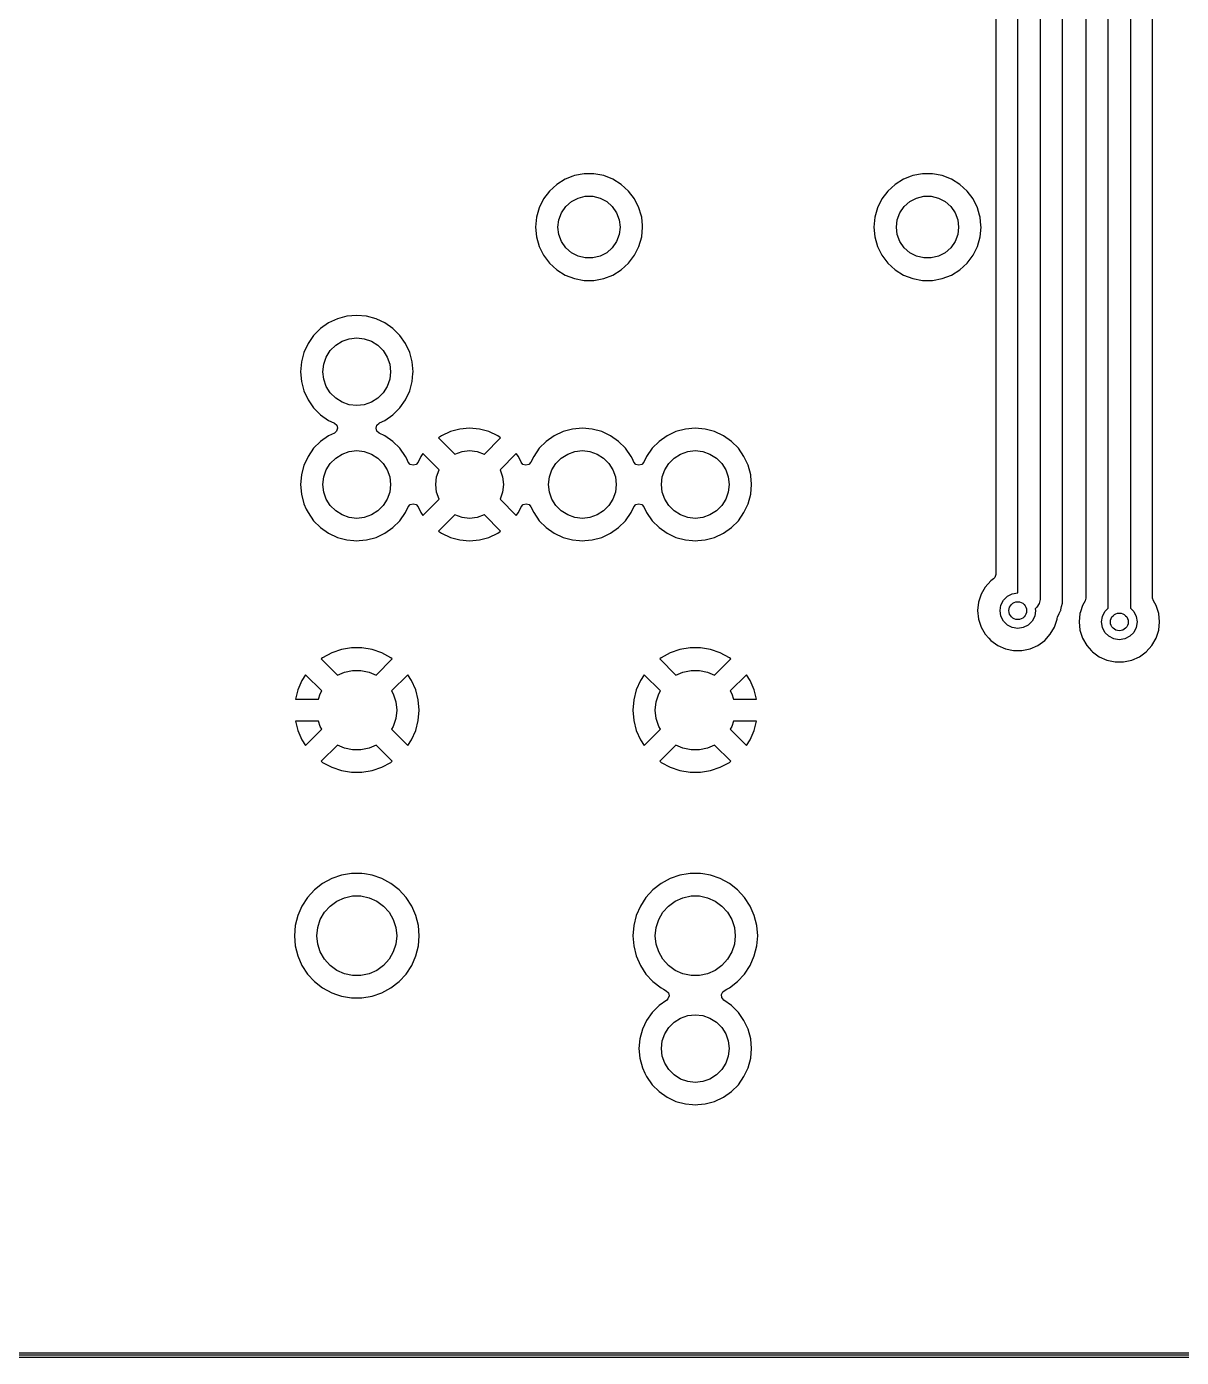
# Model space of a CAD drawing. Extents: x 1.7 to 7.7, y -4.5 to -1.4.
# Drawn here: x 2.722 to 3.745, y -4.502 to -3.322 of the extents above; entities that cross this region are included whole.
import ezdxf

# ---------------------------------------------------------------- set-up
doc = ezdxf.new("R2010")
doc.units = 0
doc.header["$MEASUREMENT"] = 0
doc.layers.add('BLACK', color=7, linetype='CONTINUOUS')

msp = doc.modelspace()

# ---------------------------------------------------------------- linework, layer by layer
at = {"layer": 'BLACK', "linetype": 'CONTINUOUS'}
for p, q in [((3.69984, -2.31), (3.69984, -3.83785)), ((3.68016, -3.83785), (3.68016, -2.31408)), ((3.71955, -3.57), (3.71955, -2.31251)), ((3.66045, -2.32426), (3.66045, -3.82896)), ((3.58045, -2.42426), (3.58045, -3.80789)), ((3.60016, -3.82428), (3.60016, -2.6)), ((3.61984, -2.6), (3.61984, -3.83)), ((3.63955, -3.82957), (3.63955, -2.59828)), ((3.20551, -3.45493), (3.19884, -3.45751)), ((3.20701, -3.45435), (3.20551, -3.45493)), ((3.21562, -3.45274), (3.20701, -3.45435)), ((3.22438, -3.45274), (3.21562, -3.45274)), ((3.23299, -3.45435), (3.22438, -3.45274)), ((3.24116, -3.45751), (3.23299, -3.45435)), ((3.50551, -3.45493), (3.49884, -3.45751)), ((3.50701, -3.45435), (3.50551, -3.45493)), ((3.51562, -3.45274), (3.50701, -3.45435)), ((3.52438, -3.45274), (3.51562, -3.45274)), ((3.53299, -3.45435), (3.52438, -3.45274)), ((3.54116, -3.45751), (3.53299, -3.45435)), ((3.18492, -3.46802), (3.17964, -3.47501)), ((3.1914, -3.46212), (3.18492, -3.46802)), ((3.19884, -3.45751), (3.1914, -3.46212)), ((3.1914, -3.46212), (3.1914, -3.46212)), ((3.19884, -3.45751), (3.19884, -3.45751)), ((3.2486, -3.46212), (3.24116, -3.45751)), ((3.24116, -3.45751), (3.24116, -3.45751)), ((3.25508, -3.46802), (3.2486, -3.46212)), ((3.2486, -3.46212), (3.2486, -3.46212)), ((3.26036, -3.47501), (3.25508, -3.46802)), ((3.48492, -3.46802), (3.47964, -3.47501)), ((3.4914, -3.46212), (3.48492, -3.46802)), ((3.49884, -3.45751), (3.4914, -3.46212)), ((3.4914, -3.46212), (3.4914, -3.46212)), ((3.49884, -3.45751), (3.49884, -3.45751)), ((3.5486, -3.46212), (3.54116, -3.45751)), ((3.54116, -3.45751), (3.54116, -3.45751)), ((3.55508, -3.46802), (3.5486, -3.46212)), ((3.5486, -3.46212), (3.5486, -3.46212)), ((3.56036, -3.47501), (3.55508, -3.46802)), ((3.17964, -3.47501), (3.17574, -3.48285)), ((3.17964, -3.47501), (3.17964, -3.47501)), ((3.19937, -3.48172), (3.20434, -3.47732)), ((3.20434, -3.47732), (3.21023, -3.47423)), ((3.21023, -3.47423), (3.21668, -3.47264)), ((3.21668, -3.47264), (3.22332, -3.47264)), ((3.22332, -3.47264), (3.22977, -3.47423)), ((3.22977, -3.47423), (3.23566, -3.47732)), ((3.23566, -3.47732), (3.24063, -3.48172)), ((3.26426, -3.48285), (3.26036, -3.47501)), ((3.26036, -3.47501), (3.26036, -3.47501)), ((3.47964, -3.47501), (3.47574, -3.48285)), ((3.47964, -3.47501), (3.47964, -3.47501)), ((3.49937, -3.48172), (3.50434, -3.47732)), ((3.50434, -3.47732), (3.51023, -3.47423)), ((3.51023, -3.47423), (3.51668, -3.47264)), ((3.51668, -3.47264), (3.52332, -3.47264)), ((3.52332, -3.47264), (3.52977, -3.47423)), ((3.52977, -3.47423), (3.53566, -3.47732)), ((3.53566, -3.47732), (3.54063, -3.48172)), ((3.56426, -3.48285), (3.56036, -3.47501)), ((3.56036, -3.47501), (3.56036, -3.47501)), ((3.17334, -3.49128), (3.17253, -3.5)), ((3.17574, -3.48285), (3.17334, -3.49128)), ((3.17334, -3.49128), (3.17334, -3.49128)), ((3.17574, -3.48285), (3.17574, -3.48285)), ((3.19324, -3.4934), (3.1956, -3.48719)), ((3.1956, -3.48719), (3.19937, -3.48172)), ((3.24063, -3.48172), (3.2444, -3.48719)), ((3.2444, -3.48719), (3.24676, -3.4934)), ((3.26612, -3.48937), (3.26426, -3.48285)), ((3.26426, -3.48285), (3.26426, -3.48285)), ((3.26666, -3.49128), (3.26612, -3.48937)), ((3.26734, -3.4986), (3.26666, -3.49128)), ((3.26666, -3.49128), (3.26666, -3.49128)), ((3.47334, -3.49128), (3.47253, -3.5)), ((3.47574, -3.48285), (3.47334, -3.49128)), ((3.47334, -3.49128), (3.47334, -3.49128)), ((3.47574, -3.48285), (3.47574, -3.48285)), ((3.49324, -3.4934), (3.4956, -3.48719)), ((3.4956, -3.48719), (3.49937, -3.48172)), ((3.54063, -3.48172), (3.5444, -3.48719)), ((3.5444, -3.48719), (3.54676, -3.4934)), ((3.56612, -3.48937), (3.56426, -3.48285)), ((3.56426, -3.48285), (3.56426, -3.48285)), ((3.56666, -3.49128), (3.56612, -3.48937)), ((3.56734, -3.4986), (3.56666, -3.49128)), ((3.56666, -3.49128), (3.56666, -3.49128)), ((3.17253, -3.5), (3.17253, -3.5)), ((3.17253, -3.5), (3.17334, -3.50872)), ((3.19244, -3.5), (3.19324, -3.4934)), ((3.19324, -3.5066), (3.19244, -3.5)), ((3.24676, -3.4934), (3.24756, -3.5)), ((3.24756, -3.5), (3.24676, -3.5066)), ((3.26666, -3.50872), (3.26747, -3.5)), ((3.26747, -3.5), (3.26734, -3.4986)), ((3.47253, -3.5), (3.47253, -3.5)), ((3.47253, -3.5), (3.47334, -3.50872)), ((3.49244, -3.5), (3.49324, -3.4934)), ((3.49324, -3.5066), (3.49244, -3.5)), ((3.54676, -3.4934), (3.54756, -3.5)), ((3.54756, -3.5), (3.54676, -3.5066)), ((3.56666, -3.50872), (3.56747, -3.5)), ((3.56747, -3.5), (3.56734, -3.4986)), ((3.17334, -3.50872), (3.17334, -3.50872)), ((3.17334, -3.50872), (3.17574, -3.51715)), ((3.1956, -3.51281), (3.19324, -3.5066)), ((3.19937, -3.51828), (3.1956, -3.51281)), ((3.2444, -3.51281), (3.24063, -3.51828)), ((3.24676, -3.5066), (3.2444, -3.51281)), ((3.26426, -3.51715), (3.26666, -3.50872)), ((3.47334, -3.50872), (3.47334, -3.50872)), ((3.47334, -3.50872), (3.47574, -3.51715)), ((3.4956, -3.51281), (3.49324, -3.5066)), ((3.49937, -3.51828), (3.4956, -3.51281)), ((3.5444, -3.51281), (3.54063, -3.51828)), ((3.54676, -3.5066), (3.5444, -3.51281)), ((3.56426, -3.51715), (3.56666, -3.50872)), ((3.17574, -3.51715), (3.17574, -3.51715)), ((3.17574, -3.51715), (3.17964, -3.52499)), ((3.17964, -3.52499), (3.17964, -3.52499)), ((3.17964, -3.52499), (3.18492, -3.53198)), ((3.20434, -3.52268), (3.19937, -3.51828)), ((3.21023, -3.52577), (3.20434, -3.52268)), ((3.21668, -3.52736), (3.21023, -3.52577)), ((3.22332, -3.52736), (3.21668, -3.52736)), ((3.22977, -3.52577), (3.22332, -3.52736)), ((3.23566, -3.52268), (3.22977, -3.52577)), ((3.24063, -3.51828), (3.23566, -3.52268)), ((3.25508, -3.53198), (3.26036, -3.52499)), ((3.26036, -3.52499), (3.26426, -3.51715)), ((3.47574, -3.51715), (3.47574, -3.51715)), ((3.47574, -3.51715), (3.47964, -3.52499)), ((3.47964, -3.52499), (3.47964, -3.52499)), ((3.47964, -3.52499), (3.48492, -3.53198)), ((3.50434, -3.52268), (3.49937, -3.51828)), ((3.51023, -3.52577), (3.50434, -3.52268)), ((3.51668, -3.52736), (3.51023, -3.52577)), ((3.52332, -3.52736), (3.51668, -3.52736)), ((3.52977, -3.52577), (3.52332, -3.52736)), ((3.53566, -3.52268), (3.52977, -3.52577)), ((3.54063, -3.51828), (3.53566, -3.52268)), ((3.55508, -3.53198), (3.56036, -3.52499)), ((3.56036, -3.52499), (3.56426, -3.51715)), ((3.18492, -3.53198), (3.1914, -3.53788)), ((3.1914, -3.53788), (3.1914, -3.53788)), ((3.1914, -3.53788), (3.19884, -3.54249)), ((3.24116, -3.54249), (3.2486, -3.53788)), ((3.2486, -3.53788), (3.25508, -3.53198)), ((3.48492, -3.53198), (3.4914, -3.53788)), ((3.4914, -3.53788), (3.4914, -3.53788)), ((3.4914, -3.53788), (3.49884, -3.54249)), ((3.54116, -3.54249), (3.5486, -3.53788)), ((3.5486, -3.53788), (3.55508, -3.53198)), ((3.19884, -3.54249), (3.19884, -3.54249)), ((3.19884, -3.54249), (3.19884, -3.54249)), ((3.19884, -3.54249), (3.20701, -3.54565)), ((3.20701, -3.54565), (3.21562, -3.54726)), ((3.21562, -3.54726), (3.21562, -3.54726)), ((3.21562, -3.54726), (3.22438, -3.54726)), ((3.22438, -3.54726), (3.23299, -3.54565)), ((3.22438, -3.54726), (3.22438, -3.54726)), ((3.23299, -3.54565), (3.24116, -3.54249)), ((3.49884, -3.54249), (3.49884, -3.54249)), ((3.49884, -3.54249), (3.49884, -3.54249)), ((3.49884, -3.54249), (3.50701, -3.54565)), ((3.50701, -3.54565), (3.51562, -3.54726)), ((3.51562, -3.54726), (3.51562, -3.54726)), ((3.51562, -3.54726), (3.52438, -3.54726)), ((3.52438, -3.54726), (3.53299, -3.54565)), ((3.52438, -3.54726), (3.52438, -3.54726)), ((3.53299, -3.54565), (3.54116, -3.54249)), ((3.71955, -3.72816), (3.71955, -3.57)), ((2.98919, -3.58495), (2.98206, -3.58994)), ((2.99707, -3.58128), (2.98919, -3.58495)), ((2.98919, -3.58495), (2.98919, -3.58495)), ((3.00547, -3.57902), (2.99707, -3.58128)), ((2.99707, -3.58128), (2.99707, -3.58128)), ((3.01413, -3.57827), (3.00547, -3.57902)), ((3.00547, -3.57902), (3.00547, -3.57902)), ((3.0228, -3.57902), (3.01413, -3.57827)), ((3.01413, -3.57827), (3.01413, -3.57827)), ((3.0312, -3.58128), (3.0228, -3.57902)), ((3.0228, -3.57902), (3.0228, -3.57902)), ((3.03571, -3.58338), (3.0312, -3.58128)), ((3.0312, -3.58128), (3.0312, -3.58128)), ((3.0312, -3.58128), (3.0312, -3.58128)), ((3.03908, -3.58495), (3.03571, -3.58338)), ((3.04621, -3.58994), (3.03908, -3.58495)), ((3.03908, -3.58495), (3.03908, -3.58495)), ((2.97591, -3.59609), (2.97092, -3.60321)), ((2.98206, -3.58994), (2.97591, -3.59609)), ((3.00746, -3.59891), (3.01413, -3.59816)), ((3.01413, -3.59816), (3.02081, -3.59891)), ((3.05236, -3.59609), (3.04621, -3.58994)), ((3.04621, -3.58994), (3.04621, -3.58994)), ((3.04621, -3.58994), (3.04621, -3.58994)), ((3.05734, -3.60321), (3.05236, -3.59609)), ((2.97092, -3.60321), (2.96725, -3.6111)), ((2.97092, -3.60321), (2.97092, -3.60321)), ((2.9871, -3.61514), (2.99068, -3.60946)), ((2.99068, -3.60946), (2.99543, -3.60471)), ((2.99543, -3.60471), (3.00112, -3.60113)), ((3.00112, -3.60113), (3.00746, -3.59891)), ((3.02081, -3.59891), (3.02715, -3.60113)), ((3.02715, -3.60113), (3.03284, -3.60471)), ((3.03284, -3.60471), (3.03759, -3.60946)), ((3.03759, -3.60946), (3.04116, -3.61514)), ((3.06102, -3.6111), (3.05734, -3.60321)), ((2.965, -3.6195), (2.96424, -3.62816)), ((2.96725, -3.6111), (2.965, -3.6195)), ((2.965, -3.6195), (2.965, -3.6195)), ((2.96725, -3.6111), (2.96725, -3.6111)), ((2.98413, -3.62816), (2.98489, -3.62149)), ((2.98489, -3.62149), (2.9871, -3.61514)), ((3.04116, -3.61514), (3.04338, -3.62149)), ((3.04338, -3.62149), (3.04413, -3.62816)), ((3.06327, -3.6195), (3.06102, -3.6111)), ((3.06403, -3.62816), (3.06327, -3.6195)), ((3.06327, -3.6195), (3.06327, -3.6195)), ((2.96424, -3.62816), (2.96424, -3.62816)), ((2.96424, -3.62816), (2.965, -3.63683)), ((2.98489, -3.63484), (2.98413, -3.62816)), ((3.04413, -3.62816), (3.04338, -3.63484)), ((3.06327, -3.63683), (3.0639, -3.62966)), ((3.0639, -3.62966), (3.06403, -3.62816)), ((3.06403, -3.62816), (3.06403, -3.62816)), ((2.965, -3.63683), (2.965, -3.63683)), ((2.965, -3.63683), (2.96725, -3.64523)), ((2.96725, -3.64523), (2.96725, -3.64523)), ((2.96725, -3.64523), (2.96725, -3.64523)), ((2.96725, -3.64523), (2.97092, -3.65311)), ((2.9871, -3.64118), (2.98489, -3.63484)), ((2.99068, -3.64687), (2.9871, -3.64118)), ((3.04116, -3.64118), (3.03759, -3.64687)), ((3.04338, -3.63484), (3.04116, -3.64118)), ((3.05734, -3.65311), (3.06102, -3.64523)), ((3.06102, -3.64523), (3.06327, -3.63683)), ((2.97092, -3.65311), (2.97092, -3.65311)), ((2.97092, -3.65311), (2.97591, -3.66023)), ((2.99543, -3.65162), (2.99068, -3.64687)), ((3.00112, -3.65519), (2.99543, -3.65162)), ((3.00746, -3.65741), (3.00112, -3.65519)), ((3.02715, -3.65519), (3.02081, -3.65741)), ((3.03284, -3.65162), (3.02715, -3.65519)), ((3.03759, -3.64687), (3.03284, -3.65162)), ((3.05236, -3.66023), (3.05734, -3.65311)), ((2.97591, -3.66023), (2.97591, -3.66023)), ((2.97591, -3.66023), (2.98206, -3.66638)), ((2.98206, -3.66638), (2.98206, -3.66638)), ((2.98206, -3.66638), (2.98919, -3.67137)), ((3.01413, -3.65816), (3.00746, -3.65741)), ((3.02081, -3.65741), (3.01413, -3.65816)), ((3.03908, -3.67137), (3.04621, -3.66638)), ((3.04621, -3.66638), (3.05236, -3.66023)), ((2.98919, -3.67137), (2.98919, -3.67137)), ((2.98919, -3.67137), (2.98919, -3.67137)), ((2.98919, -3.67137), (2.99389, -3.67356)), ((2.99389, -3.67356), (2.99426, -3.67374)), ((2.99426, -3.67374), (2.99632, -3.67555)), ((2.99708, -3.6782), (2.99628, -3.68083)), ((2.99632, -3.67555), (2.99708, -3.6782)), ((3.03119, -3.67812), (3.03199, -3.67549)), ((3.03194, -3.68077), (3.03119, -3.67812)), ((3.03199, -3.67549), (3.03401, -3.67374)), ((3.03401, -3.67374), (3.03424, -3.67363)), ((3.03424, -3.67363), (3.03908, -3.67137)), ((3.10547, -3.67904), (3.09708, -3.68129)), ((3.11413, -3.67829), (3.10547, -3.67904)), ((3.10547, -3.67904), (3.10547, -3.67904)), ((3.12279, -3.67904), (3.11413, -3.67829)), ((3.11413, -3.67829), (3.11413, -3.67829)), ((3.13119, -3.68129), (3.12279, -3.67904)), ((3.12279, -3.67904), (3.12279, -3.67904)), ((3.20547, -3.67902), (3.19707, -3.68128)), ((3.21413, -3.67827), (3.20547, -3.67902)), ((3.20547, -3.67902), (3.20547, -3.67902)), ((3.2228, -3.67902), (3.21413, -3.67827)), ((3.21413, -3.67827), (3.21413, -3.67827)), ((3.2312, -3.68128), (3.2228, -3.67902)), ((3.2228, -3.67902), (3.2228, -3.67902)), ((3.30547, -3.67902), (3.29707, -3.68128)), ((3.31413, -3.67827), (3.30547, -3.67902)), ((3.30547, -3.67902), (3.30547, -3.67902)), ((3.3228, -3.67902), (3.31413, -3.67827)), ((3.31413, -3.67827), (3.31413, -3.67827)), ((3.3312, -3.68128), (3.3228, -3.67902)), ((3.3228, -3.67902), (3.3228, -3.67902)), ((2.98206, -3.68994), (2.97591, -3.69609)), ((2.98919, -3.68495), (2.98206, -3.68994)), ((2.99426, -3.68259), (2.98919, -3.68495)), ((2.98919, -3.68495), (2.98919, -3.68495)), ((2.99628, -3.68083), (2.99426, -3.68259)), ((3.03401, -3.68259), (3.03194, -3.68077)), ((3.03908, -3.68495), (3.03401, -3.68259)), ((3.04621, -3.68994), (3.03908, -3.68495)), ((3.03908, -3.68495), (3.03908, -3.68495)), ((3.05236, -3.69609), (3.04621, -3.68994)), ((3.04621, -3.68994), (3.04621, -3.68994)), ((3.04621, -3.68994), (3.04621, -3.68994)), ((3.0892, -3.68497), (3.08665, -3.68675)), ((3.08665, -3.68675), (3.08665, -3.68675)), ((3.08665, -3.68675), (3.10106, -3.70117)), ((3.09708, -3.68129), (3.0892, -3.68497)), ((3.09708, -3.68129), (3.09708, -3.68129)), ((3.12721, -3.70117), (3.14162, -3.68675)), ((3.13907, -3.68497), (3.13119, -3.68129)), ((3.13119, -3.68129), (3.13119, -3.68129)), ((3.14162, -3.68675), (3.13907, -3.68497)), ((3.13907, -3.68497), (3.13907, -3.68497)), ((3.18206, -3.68994), (3.17591, -3.69609)), ((3.18919, -3.68495), (3.18206, -3.68994)), ((3.19707, -3.68128), (3.18919, -3.68495)), ((3.18919, -3.68495), (3.18919, -3.68495)), ((3.19707, -3.68128), (3.19707, -3.68128)), ((3.23908, -3.68495), (3.2312, -3.68128)), ((3.2312, -3.68128), (3.2312, -3.68128)), ((3.2312, -3.68128), (3.2312, -3.68128)), ((3.24621, -3.68994), (3.23908, -3.68495)), ((3.23908, -3.68495), (3.23908, -3.68495)), ((3.23908, -3.68495), (3.23908, -3.68495)), ((3.25236, -3.69609), (3.24621, -3.68994)), ((3.24621, -3.68994), (3.24621, -3.68994)), ((3.24621, -3.68994), (3.24621, -3.68994)), ((3.28206, -3.68994), (3.27591, -3.69609)), ((3.28919, -3.68495), (3.28206, -3.68994)), ((3.29707, -3.68128), (3.28919, -3.68495)), ((3.28919, -3.68495), (3.28919, -3.68495)), ((3.29707, -3.68128), (3.29707, -3.68128)), ((3.33908, -3.68495), (3.3312, -3.68128)), ((3.3312, -3.68128), (3.3312, -3.68128)), ((3.3312, -3.68128), (3.3312, -3.68128)), ((3.34621, -3.68994), (3.33908, -3.68495)), ((3.33908, -3.68495), (3.33908, -3.68495)), ((3.33908, -3.68495), (3.33908, -3.68495)), ((3.35236, -3.69609), (3.34621, -3.68994)), ((3.34621, -3.68994), (3.34621, -3.68994)), ((3.34621, -3.68994), (3.34621, -3.68994)), ((2.97092, -3.70321), (2.96855, -3.70831)), ((2.97591, -3.69609), (2.97092, -3.70321)), ((2.97092, -3.70321), (2.97092, -3.70321)), ((2.99543, -3.70471), (3.00112, -3.70113)), ((3.00112, -3.70113), (3.00746, -3.69891)), ((3.00746, -3.69891), (3.01413, -3.69816)), ((3.01413, -3.69816), (3.02081, -3.69891)), ((3.02081, -3.69891), (3.02715, -3.70113)), ((3.02715, -3.70113), (3.03284, -3.70471)), ((3.05734, -3.70321), (3.05236, -3.69609)), ((3.0584, -3.70549), (3.05734, -3.70321)), ((3.07094, -3.70322), (3.06857, -3.70831)), ((3.07273, -3.70067), (3.07094, -3.70322)), ((3.08714, -3.71509), (3.07273, -3.70067)), ((3.07273, -3.70067), (3.07273, -3.70067)), ((3.10106, -3.70117), (3.10112, -3.70113)), ((3.10112, -3.70113), (3.10746, -3.69891)), ((3.10746, -3.69891), (3.11413, -3.69816)), ((3.11413, -3.69816), (3.12081, -3.69891)), ((3.12081, -3.69891), (3.12715, -3.70113)), ((3.12715, -3.70113), (3.12721, -3.70117)), ((3.15554, -3.70067), (3.14113, -3.71509)), ((3.15733, -3.70322), (3.15554, -3.70067)), ((3.1597, -3.70831), (3.15733, -3.70322)), ((3.15733, -3.70322), (3.15733, -3.70322)), ((3.17092, -3.70322), (3.16855, -3.70831)), ((3.17591, -3.69609), (3.17092, -3.70321)), ((3.17092, -3.70321), (3.17092, -3.70321)), ((3.17092, -3.70321), (3.17092, -3.70322)), ((3.19543, -3.70471), (3.20112, -3.70113)), ((3.20112, -3.70113), (3.20746, -3.69891)), ((3.20746, -3.69891), (3.21413, -3.69816)), ((3.21413, -3.69816), (3.22081, -3.69891)), ((3.22081, -3.69891), (3.22715, -3.70113)), ((3.22715, -3.70113), (3.23284, -3.70471)), ((3.25734, -3.70321), (3.25236, -3.69609)), ((3.2584, -3.70549), (3.25734, -3.70321)), ((3.27092, -3.70321), (3.26856, -3.70829)), ((3.27591, -3.69609), (3.27092, -3.70321)), ((3.27092, -3.70321), (3.27092, -3.70321)), ((3.29543, -3.70471), (3.30112, -3.70113)), ((3.30112, -3.70113), (3.30746, -3.69891)), ((3.30746, -3.69891), (3.31413, -3.69816)), ((3.31413, -3.69816), (3.32081, -3.69891)), ((3.32081, -3.69891), (3.32715, -3.70113)), ((3.32715, -3.70113), (3.33284, -3.70471)), ((3.35734, -3.70321), (3.35236, -3.69609)), ((3.36102, -3.7111), (3.35734, -3.70321)), ((2.96725, -3.7111), (2.965, -3.7195)), ((2.96732, -3.71095), (2.96725, -3.7111)), ((2.96725, -3.7111), (2.96725, -3.7111)), ((2.96855, -3.70831), (2.96732, -3.71095)), ((2.98489, -3.72149), (2.9871, -3.71514)), ((2.9871, -3.71514), (2.99068, -3.70946)), ((2.99068, -3.70946), (2.99543, -3.70471)), ((3.03284, -3.70471), (3.03759, -3.70946)), ((3.03759, -3.70946), (3.04116, -3.71514)), ((3.04116, -3.71514), (3.04338, -3.72149)), ((3.05972, -3.70831), (3.0584, -3.70549)), ((3.06147, -3.71033), (3.05972, -3.70831)), ((3.06411, -3.71113), (3.06147, -3.71033)), ((3.06675, -3.71037), (3.06411, -3.71113)), ((3.06857, -3.70831), (3.06675, -3.71037)), ((3.08489, -3.72149), (3.0871, -3.71514)), ((3.0871, -3.71514), (3.08714, -3.71509)), ((3.14113, -3.71509), (3.14116, -3.71514)), ((3.14116, -3.71514), (3.14338, -3.72149)), ((3.16145, -3.71033), (3.1597, -3.70831)), ((3.16408, -3.71113), (3.16145, -3.71033)), ((3.16673, -3.71037), (3.16408, -3.71113)), ((3.16855, -3.70831), (3.16673, -3.71037)), ((3.18489, -3.72149), (3.1871, -3.71514)), ((3.1871, -3.71514), (3.19068, -3.70946)), ((3.19068, -3.70946), (3.19543, -3.70471)), ((3.23284, -3.70471), (3.23759, -3.70946)), ((3.23759, -3.70946), (3.24116, -3.71514)), ((3.24116, -3.71514), (3.24338, -3.72149)), ((3.25971, -3.70829), (3.2584, -3.70549)), ((3.26146, -3.71031), (3.25971, -3.70829)), ((3.2641, -3.71111), (3.26146, -3.71031)), ((3.26674, -3.71035), (3.2641, -3.71111)), ((3.26856, -3.70829), (3.26674, -3.71035)), ((3.28489, -3.72149), (3.2871, -3.71514)), ((3.2871, -3.71514), (3.29068, -3.70946)), ((3.29068, -3.70946), (3.29543, -3.70471)), ((3.33284, -3.70471), (3.33759, -3.70946)), ((3.33759, -3.70946), (3.34116, -3.71514)), ((3.34116, -3.71514), (3.34338, -3.72149)), ((3.36327, -3.7195), (3.36102, -3.7111)), ((2.965, -3.7195), (2.96424, -3.72816)), ((2.965, -3.7195), (2.965, -3.7195)), ((2.98413, -3.72816), (2.98489, -3.72149)), ((3.04338, -3.72149), (3.04413, -3.72816)), ((3.08413, -3.72816), (3.08489, -3.72149)), ((3.14338, -3.72149), (3.14413, -3.72816)), ((3.18413, -3.72816), (3.18489, -3.72149)), ((3.24338, -3.72149), (3.24413, -3.72816)), ((3.28413, -3.72816), (3.28489, -3.72149)), ((3.34338, -3.72149), (3.34413, -3.72816)), ((3.36339, -3.72087), (3.36327, -3.7195)), ((3.36397, -3.72745), (3.36339, -3.72087)), ((3.36403, -3.72816), (3.36397, -3.72745)), ((2.96424, -3.72816), (2.96424, -3.72816)), ((2.96424, -3.72816), (2.965, -3.73683)), ((2.965, -3.73683), (2.965, -3.73683)), ((2.965, -3.73683), (2.96725, -3.74523)), ((2.98489, -3.73484), (2.98413, -3.72816)), ((2.9871, -3.74118), (2.98489, -3.73484)), ((3.04338, -3.73484), (3.04116, -3.74118)), ((3.04413, -3.72816), (3.04338, -3.73484)), ((3.08489, -3.73484), (3.08413, -3.72816)), ((3.0871, -3.74118), (3.08489, -3.73484)), ((3.14338, -3.73484), (3.14116, -3.74118)), ((3.14413, -3.72816), (3.14338, -3.73484)), ((3.18489, -3.73484), (3.18413, -3.72816)), ((3.1871, -3.74118), (3.18489, -3.73484)), ((3.24338, -3.73484), (3.24116, -3.74118)), ((3.24413, -3.72816), (3.24338, -3.73484)), ((3.28489, -3.73484), (3.28413, -3.72816)), ((3.2871, -3.74118), (3.28489, -3.73484)), ((3.34338, -3.73484), (3.34116, -3.74118)), ((3.34413, -3.72816), (3.34338, -3.73484)), ((3.36102, -3.74523), (3.36327, -3.73683)), ((3.36327, -3.73683), (3.36403, -3.72816)), ((3.71955, -3.82896), (3.71955, -3.72816)), ((2.96725, -3.74523), (2.96725, -3.74523)), ((2.96725, -3.74523), (2.96725, -3.74523)), ((2.96725, -3.74523), (2.96942, -3.74989)), ((2.96942, -3.74989), (2.97092, -3.75311)), ((2.99068, -3.74687), (2.9871, -3.74118)), ((2.99543, -3.75162), (2.99068, -3.74687)), ((3.03759, -3.74687), (3.03284, -3.75162)), ((3.04116, -3.74118), (3.03759, -3.74687)), ((3.05734, -3.75311), (3.05972, -3.74801)), ((3.05972, -3.74801), (3.06154, -3.74595)), ((3.06154, -3.74595), (3.06418, -3.74519)), ((3.06418, -3.74519), (3.06682, -3.74599)), ((3.06682, -3.74599), (3.06857, -3.74801)), ((3.06857, -3.74801), (3.07094, -3.7531)), ((3.07273, -3.75565), (3.08714, -3.74124)), ((3.08714, -3.74124), (3.0871, -3.74118)), ((3.14116, -3.74118), (3.14113, -3.74124)), ((3.14113, -3.74124), (3.15554, -3.75565)), ((3.15733, -3.7531), (3.1597, -3.74801)), ((3.1597, -3.74801), (3.16152, -3.74595)), ((3.16152, -3.74595), (3.16416, -3.74519)), ((3.16416, -3.74519), (3.16679, -3.74599)), ((3.16679, -3.74599), (3.16855, -3.74801)), ((3.16855, -3.74801), (3.17092, -3.75311)), ((3.19068, -3.74687), (3.1871, -3.74118)), ((3.19543, -3.75162), (3.19068, -3.74687)), ((3.23759, -3.74687), (3.23284, -3.75162)), ((3.24116, -3.74118), (3.23759, -3.74687)), ((3.25734, -3.75311), (3.25971, -3.74804)), ((3.25971, -3.74804), (3.26153, -3.74597)), ((3.26153, -3.74597), (3.26417, -3.74522)), ((3.26417, -3.74522), (3.26681, -3.74601)), ((3.26681, -3.74601), (3.26856, -3.74804)), ((3.26856, -3.74804), (3.27092, -3.75311)), ((3.29068, -3.74687), (3.2871, -3.74118)), ((3.29543, -3.75162), (3.29068, -3.74687)), ((3.33759, -3.74687), (3.33284, -3.75162)), ((3.34116, -3.74118), (3.33759, -3.74687)), ((3.35734, -3.75311), (3.36102, -3.74523)), ((2.97092, -3.75311), (2.97092, -3.75311)), ((2.97092, -3.75311), (2.97591, -3.76023)), ((2.97591, -3.76023), (2.97591, -3.76023)), ((2.97591, -3.76023), (2.98206, -3.76638)), ((3.00112, -3.75519), (2.99543, -3.75162)), ((3.00746, -3.75741), (3.00112, -3.75519)), ((3.01413, -3.75816), (3.00746, -3.75741)), ((3.02081, -3.75741), (3.01413, -3.75816)), ((3.02715, -3.75519), (3.02081, -3.75741)), ((3.03284, -3.75162), (3.02715, -3.75519)), ((3.04621, -3.76638), (3.05236, -3.76023)), ((3.05236, -3.76023), (3.05734, -3.75311)), ((3.07094, -3.7531), (3.07094, -3.7531)), ((3.07094, -3.7531), (3.07273, -3.75565)), ((3.10106, -3.75515), (3.08665, -3.76957)), ((3.10112, -3.75519), (3.10106, -3.75515)), ((3.10746, -3.75741), (3.10112, -3.75519)), ((3.11413, -3.75816), (3.10746, -3.75741)), ((3.12081, -3.75741), (3.11413, -3.75816)), ((3.12715, -3.75519), (3.12081, -3.75741)), ((3.12721, -3.75515), (3.12715, -3.75519)), ((3.14162, -3.76957), (3.12721, -3.75515)), ((3.15554, -3.75565), (3.15733, -3.7531)), ((3.15554, -3.75565), (3.15554, -3.75565)), ((3.15733, -3.7531), (3.15733, -3.7531)), ((3.17092, -3.75311), (3.17092, -3.75311)), ((3.17092, -3.75311), (3.17591, -3.76023)), ((3.17591, -3.76023), (3.17591, -3.76023)), ((3.17591, -3.76023), (3.18206, -3.76638)), ((3.20112, -3.75519), (3.19543, -3.75162)), ((3.20746, -3.75741), (3.20112, -3.75519)), ((3.21413, -3.75816), (3.20746, -3.75741)), ((3.22081, -3.75741), (3.21413, -3.75816)), ((3.22715, -3.75519), (3.22081, -3.75741)), ((3.23284, -3.75162), (3.22715, -3.75519)), ((3.24621, -3.76638), (3.25236, -3.76023)), ((3.25236, -3.76023), (3.25734, -3.75311)), ((3.27092, -3.75311), (3.27092, -3.75311)), ((3.27092, -3.75311), (3.27591, -3.76023)), ((3.27591, -3.76023), (3.27591, -3.76023)), ((3.27591, -3.76023), (3.28206, -3.76638)), ((3.30112, -3.75519), (3.29543, -3.75162)), ((3.30746, -3.75741), (3.30112, -3.75519)), ((3.31413, -3.75816), (3.30746, -3.75741)), ((3.32081, -3.75741), (3.31413, -3.75816)), ((3.32715, -3.75519), (3.32081, -3.75741)), ((3.33284, -3.75162), (3.32715, -3.75519)), ((3.34621, -3.76638), (3.35236, -3.76023)), ((3.35236, -3.76023), (3.35734, -3.75311)), ((2.98206, -3.76638), (2.98206, -3.76638)), ((2.98206, -3.76638), (2.98919, -3.77137)), ((2.98919, -3.77137), (2.98919, -3.77137)), ((2.98919, -3.77137), (2.98919, -3.77137)), ((2.98919, -3.77137), (2.99707, -3.77505)), ((2.99707, -3.77505), (3.00547, -3.7773)), ((3.0228, -3.7773), (3.0312, -3.77505)), ((3.0312, -3.77505), (3.03908, -3.77137)), ((3.03908, -3.77137), (3.04621, -3.76638)), ((3.08665, -3.76957), (3.0892, -3.77135)), ((3.0892, -3.77135), (3.0892, -3.77135)), ((3.0892, -3.77135), (3.09708, -3.77503)), ((3.09708, -3.77503), (3.09708, -3.77503)), ((3.09708, -3.77503), (3.10547, -3.77728)), ((3.12279, -3.77728), (3.13119, -3.77503)), ((3.13119, -3.77503), (3.13907, -3.77135)), ((3.13119, -3.77503), (3.13119, -3.77503)), ((3.13907, -3.77135), (3.14162, -3.76957)), ((3.13907, -3.77135), (3.13907, -3.77135)), ((3.14162, -3.76957), (3.14162, -3.76957)), ((3.18206, -3.76638), (3.18206, -3.76638)), ((3.18206, -3.76638), (3.18919, -3.77137)), ((3.18919, -3.77137), (3.18919, -3.77137)), ((3.18919, -3.77137), (3.18919, -3.77137)), ((3.18919, -3.77137), (3.19707, -3.77505)), ((3.19707, -3.77505), (3.20547, -3.7773)), ((3.2228, -3.7773), (3.2312, -3.77505)), ((3.2312, -3.77505), (3.23908, -3.77137)), ((3.23908, -3.77137), (3.24621, -3.76638)), ((3.28206, -3.76638), (3.28206, -3.76638)), ((3.28206, -3.76638), (3.28919, -3.77137)), ((3.28919, -3.77137), (3.28919, -3.77137)), ((3.28919, -3.77137), (3.28919, -3.77137)), ((3.28919, -3.77137), (3.29707, -3.77505)), ((3.29707, -3.77505), (3.30547, -3.7773)), ((3.3228, -3.7773), (3.3312, -3.77505)), ((3.3312, -3.77505), (3.33908, -3.77137)), ((3.33908, -3.77137), (3.34621, -3.76638)), ((3.00547, -3.7773), (3.01166, -3.77784)), ((3.01166, -3.77784), (3.01413, -3.77806)), ((3.01413, -3.77806), (3.0163, -3.77787)), ((3.01413, -3.77806), (3.01413, -3.77806)), ((3.01413, -3.77806), (3.01413, -3.77806)), ((3.0163, -3.77787), (3.0228, -3.7773)), ((3.10547, -3.77728), (3.10547, -3.77728)), ((3.10547, -3.77728), (3.11413, -3.77804)), ((3.11413, -3.77804), (3.12279, -3.77728)), ((3.11413, -3.77804), (3.11413, -3.77804)), ((3.12279, -3.77728), (3.12279, -3.77728)), ((3.20547, -3.7773), (3.21166, -3.77784)), ((3.21166, -3.77784), (3.21413, -3.77806)), ((3.21413, -3.77806), (3.2163, -3.77787)), ((3.21413, -3.77806), (3.21413, -3.77806)), ((3.21413, -3.77806), (3.21413, -3.77806)), ((3.2163, -3.77787), (3.2228, -3.7773)), ((3.30547, -3.7773), (3.31166, -3.77784)), ((3.31166, -3.77784), (3.31413, -3.77806)), ((3.31413, -3.77806), (3.3163, -3.77787)), ((3.31413, -3.77806), (3.31413, -3.77806)), ((3.31413, -3.77806), (3.31413, -3.77806)), ((3.3163, -3.77787), (3.3228, -3.7773)), ((3.58045, -3.80789), (3.57968, -3.81053)), ((3.57116, -3.81905), (3.56743, -3.8255)), ((3.57615, -3.81351), (3.57116, -3.81905)), ((3.57844, -3.81184), (3.57615, -3.81351)), ((3.57615, -3.81351), (3.57615, -3.81351)), ((3.57968, -3.81053), (3.57844, -3.81184)), ((3.56513, -3.83259), (3.56435, -3.84)), ((3.56519, -3.83242), (3.56513, -3.83259)), ((3.56743, -3.8255), (3.56519, -3.83242)), ((3.56743, -3.8255), (3.56743, -3.8255)), ((3.58502, -3.83513), (3.58726, -3.83074)), ((3.58726, -3.83074), (3.59074, -3.82726)), ((3.59074, -3.82726), (3.59513, -3.82502)), ((3.59513, -3.82502), (3.6, -3.82425)), ((3.6, -3.82425), (3.60016, -3.82428)), ((3.61909, -3.83377), (3.61696, -3.83696)), ((3.61984, -3.83), (3.61909, -3.83377)), ((3.63885, -3.8364), (3.63955, -3.83345)), ((3.63963, -3.83242), (3.63955, -3.82957)), ((3.63955, -3.83345), (3.63958, -3.83317)), ((3.63958, -3.83317), (3.63961, -3.83288)), ((3.63958, -3.83317), (3.63958, -3.83317)), ((3.63961, -3.83288), (3.63964, -3.83259)), ((3.63961, -3.83288), (3.63961, -3.83288)), ((3.63964, -3.83259), (3.63963, -3.83242)), ((3.6598, -3.8314), (3.65743, -3.8355)), ((3.66045, -3.82896), (3.6598, -3.8314)), ((3.7202, -3.8314), (3.71955, -3.82896)), ((3.72138, -3.83345), (3.7202, -3.8314)), ((3.72257, -3.8355), (3.72138, -3.83345)), ((3.56435, -3.84), (3.56513, -3.84741)), ((3.58425, -3.84), (3.58502, -3.83513)), ((3.58502, -3.84487), (3.58425, -3.84)), ((3.58726, -3.84926), (3.58502, -3.84487)), ((3.61498, -3.84487), (3.61274, -3.84926)), ((3.61575, -3.84), (3.61498, -3.84487)), ((3.61696, -3.83696), (3.6155, -3.83842)), ((3.6155, -3.83842), (3.61575, -3.84)), ((3.6349, -3.84715), (3.63533, -3.8456)), ((3.63533, -3.8456), (3.6366, -3.84288)), ((3.6366, -3.84288), (3.63674, -3.84259)), ((3.63674, -3.84259), (3.63795, -3.84017)), ((3.63795, -3.84017), (3.63805, -3.83991)), ((3.63795, -3.84017), (3.63795, -3.84017)), ((3.63805, -3.83991), (3.63815, -3.83963)), ((3.63805, -3.83991), (3.63805, -3.83991)), ((3.63815, -3.83963), (3.63824, -3.83936)), ((3.63815, -3.83963), (3.63815, -3.83963)), ((3.63824, -3.83936), (3.63885, -3.8364)), ((3.65513, -3.84259), (3.65435, -3.85)), ((3.65562, -3.84108), (3.65513, -3.84259)), ((3.65743, -3.8355), (3.65562, -3.84108)), ((3.67425, -3.85), (3.67502, -3.84513)), ((3.67502, -3.84513), (3.67726, -3.84074)), ((3.67726, -3.84074), (3.68016, -3.83785)), ((3.69984, -3.83785), (3.70274, -3.84074)), ((3.70274, -3.84074), (3.70498, -3.84513)), ((3.70498, -3.84513), (3.70575, -3.85)), ((3.72487, -3.84259), (3.72257, -3.8355)), ((3.72565, -3.85), (3.72487, -3.84259)), ((3.56513, -3.84741), (3.56513, -3.84741)), ((3.56513, -3.84741), (3.56743, -3.8545)), ((3.56743, -3.8545), (3.56743, -3.8545)), ((3.56743, -3.8545), (3.57116, -3.86095)), ((3.59074, -3.85274), (3.58726, -3.84926)), ((3.59513, -3.85498), (3.59074, -3.85274)), ((3.6, -3.85575), (3.59513, -3.85498)), ((3.60487, -3.85498), (3.6, -3.85575)), ((3.60926, -3.85274), (3.60487, -3.85498)), ((3.61274, -3.84926), (3.60926, -3.85274)), ((3.62884, -3.86095), (3.63257, -3.8545)), ((3.63257, -3.8545), (3.63487, -3.84741)), ((3.63487, -3.84741), (3.6349, -3.84715)), ((3.65435, -3.85), (3.65513, -3.85741)), ((3.65513, -3.85741), (3.65513, -3.85741)), ((3.65513, -3.85741), (3.65743, -3.8645)), ((3.67502, -3.85487), (3.67425, -3.85)), ((3.67726, -3.85926), (3.67502, -3.85487)), ((3.70498, -3.85487), (3.70274, -3.85926)), ((3.70575, -3.85), (3.70498, -3.85487)), ((3.72257, -3.8645), (3.72487, -3.85741)), ((3.72487, -3.85741), (3.72565, -3.85)), ((3.57116, -3.86095), (3.57435, -3.8645)), ((3.57435, -3.8645), (3.57615, -3.86649)), ((3.57615, -3.86649), (3.58218, -3.87087)), ((3.61782, -3.87087), (3.62385, -3.86649)), ((3.62385, -3.86649), (3.62884, -3.86095)), ((3.65743, -3.8645), (3.65743, -3.8645)), ((3.65743, -3.8645), (3.66116, -3.87095)), ((3.68074, -3.86274), (3.67726, -3.85926)), ((3.68513, -3.86498), (3.68074, -3.86274)), ((3.69, -3.86575), (3.68513, -3.86498)), ((3.69487, -3.86498), (3.69, -3.86575)), ((3.69926, -3.86274), (3.69487, -3.86498)), ((3.70274, -3.85926), (3.69926, -3.86274)), ((3.71884, -3.87095), (3.72257, -3.8645)), ((2.99192, -3.87751), (2.98388, -3.88186)), ((3.00056, -3.87455), (2.99192, -3.87751)), ((2.99192, -3.87751), (2.99192, -3.87751)), ((3.00957, -3.87304), (3.00056, -3.87455)), ((3.0187, -3.87304), (3.00957, -3.87304)), ((3.02771, -3.87455), (3.0187, -3.87304)), ((3.03635, -3.87751), (3.02771, -3.87455)), ((3.04438, -3.88186), (3.03635, -3.87751)), ((3.03635, -3.87751), (3.03635, -3.87751)), ((3.29192, -3.87751), (3.28388, -3.88186)), ((3.30056, -3.87455), (3.29192, -3.87751)), ((3.29192, -3.87751), (3.29192, -3.87751)), ((3.30957, -3.87304), (3.30056, -3.87455)), ((3.3187, -3.87304), (3.30957, -3.87304)), ((3.32771, -3.87455), (3.3187, -3.87304)), ((3.33635, -3.87751), (3.32771, -3.87455)), ((3.34438, -3.88186), (3.33635, -3.87751)), ((3.33635, -3.87751), (3.33635, -3.87751)), ((3.58218, -3.87087), (3.58218, -3.87087)), ((3.58218, -3.87087), (3.58898, -3.8739)), ((3.58898, -3.8739), (3.58898, -3.8739)), ((3.58898, -3.8739), (3.59627, -3.87545)), ((3.59627, -3.87545), (3.59627, -3.87545)), ((3.59627, -3.87545), (3.60373, -3.87545)), ((3.60373, -3.87545), (3.61102, -3.8739)), ((3.60373, -3.87545), (3.60373, -3.87545)), ((3.61102, -3.8739), (3.61782, -3.87087)), ((3.66116, -3.87095), (3.66543, -3.8757)), ((3.66543, -3.8757), (3.66615, -3.87649)), ((3.66615, -3.87649), (3.67218, -3.88087)), ((3.67218, -3.88087), (3.67218, -3.88087)), ((3.67218, -3.88087), (3.67898, -3.8839)), ((3.70102, -3.8839), (3.70782, -3.88087)), ((3.70782, -3.88087), (3.71385, -3.87649)), ((3.71385, -3.87649), (3.71884, -3.87095)), ((2.98388, -3.88186), (2.98269, -3.88279)), ((2.98269, -3.88279), (2.98269, -3.88279)), ((2.98269, -3.88279), (2.99707, -3.89718)), ((3.00318, -3.89446), (3.01043, -3.89292)), ((3.01043, -3.89292), (3.01784, -3.89292)), ((3.01784, -3.89292), (3.02508, -3.89446)), ((3.03119, -3.89718), (3.04558, -3.88279)), ((3.04558, -3.88279), (3.04438, -3.88186)), ((3.04558, -3.88279), (3.04558, -3.88279)), ((3.28388, -3.88186), (3.28269, -3.88279)), ((3.28269, -3.88279), (3.28269, -3.88279)), ((3.28269, -3.88279), (3.29707, -3.89718)), ((3.30318, -3.89446), (3.31043, -3.89292)), ((3.31043, -3.89292), (3.31784, -3.89292)), ((3.31784, -3.89292), (3.32508, -3.89446)), ((3.33119, -3.89718), (3.34558, -3.88279)), ((3.34558, -3.88279), (3.34438, -3.88186)), ((3.34558, -3.88279), (3.34558, -3.88279)), ((3.67898, -3.8839), (3.67898, -3.8839)), ((3.67898, -3.8839), (3.68627, -3.88545)), ((3.68627, -3.88545), (3.68627, -3.88545)), ((3.68627, -3.88545), (3.69373, -3.88545)), ((3.69373, -3.88545), (3.70102, -3.8839)), ((3.69373, -3.88545), (3.69373, -3.88545)), ((2.96549, -3.90184), (2.96182, -3.9102)), ((2.96881, -3.89676), (2.96549, -3.90184)), ((2.96549, -3.90184), (2.96549, -3.90184)), ((2.98324, -3.91119), (2.96881, -3.89676)), ((2.99707, -3.89718), (3.00318, -3.89446)), ((3.02508, -3.89446), (3.03119, -3.89718)), ((3.05946, -3.89676), (3.04503, -3.91119)), ((3.06277, -3.90184), (3.05946, -3.89676)), ((3.06644, -3.9102), (3.06277, -3.90184)), ((3.26549, -3.90184), (3.26182, -3.9102)), ((3.26881, -3.89676), (3.26549, -3.90184)), ((3.26549, -3.90184), (3.26549, -3.90184)), ((3.28324, -3.91119), (3.26881, -3.89676)), ((3.29707, -3.89718), (3.30318, -3.89446)), ((3.32508, -3.89446), (3.33119, -3.89718)), ((3.35946, -3.89676), (3.34503, -3.91119)), ((3.36277, -3.90184), (3.35946, -3.89676)), ((3.36644, -3.9102), (3.36277, -3.90184)), ((2.96182, -3.9102), (2.95977, -3.91832)), ((2.98028, -3.91832), (2.98176, -3.91375)), ((2.98176, -3.91375), (2.98324, -3.91119)), ((3.04503, -3.91119), (3.0465, -3.91375)), ((3.0465, -3.91375), (3.04879, -3.92079)), ((3.06869, -3.91906), (3.06644, -3.9102)), ((3.26182, -3.9102), (3.25958, -3.91906)), ((3.27948, -3.92079), (3.28176, -3.91375)), ((3.28176, -3.91375), (3.28324, -3.91119)), ((3.34503, -3.91119), (3.3465, -3.91375)), ((3.3465, -3.91375), (3.34799, -3.91832)), ((3.3685, -3.91832), (3.36644, -3.9102)), ((2.95977, -3.91832), (2.98028, -3.91832)), ((3.04879, -3.92079), (3.04957, -3.92816)), ((3.04957, -3.92816), (3.04879, -3.93553)), ((3.06944, -3.92816), (3.06869, -3.91906)), ((3.06869, -3.93726), (3.06944, -3.92816)), ((3.06944, -3.92816), (3.06944, -3.92816)), ((3.25958, -3.91906), (3.25883, -3.92816)), ((3.25883, -3.92816), (3.25883, -3.92816)), ((3.25883, -3.92816), (3.25958, -3.93726)), ((3.2787, -3.92816), (3.27948, -3.92079)), ((3.27948, -3.93553), (3.2787, -3.92816)), ((3.34799, -3.91832), (3.3685, -3.91832)), ((2.95977, -3.938), (2.96182, -3.94612)), ((2.98028, -3.938), (2.95977, -3.938)), ((2.98176, -3.94257), (2.98028, -3.938)), ((3.04879, -3.93553), (3.0465, -3.94257)), ((3.06644, -3.94612), (3.06869, -3.93726)), ((3.25958, -3.93726), (3.26182, -3.94612)), ((3.28176, -3.94257), (3.27948, -3.93553)), ((3.34799, -3.938), (3.3465, -3.94257)), ((3.3685, -3.938), (3.34799, -3.938)), ((3.36644, -3.94612), (3.3685, -3.938)), ((2.96182, -3.94612), (2.96549, -3.95448)), ((2.96881, -3.95956), (2.98324, -3.94513)), ((2.98324, -3.94513), (2.98176, -3.94257)), ((3.0465, -3.94257), (3.04503, -3.94513)), ((3.04503, -3.94513), (3.05946, -3.95956)), ((3.06277, -3.95448), (3.06644, -3.94612)), ((3.26182, -3.94612), (3.26549, -3.95448)), ((3.26881, -3.95956), (3.28324, -3.94513)), ((3.28324, -3.94513), (3.28176, -3.94257)), ((3.3465, -3.94257), (3.34503, -3.94513)), ((3.34503, -3.94513), (3.35946, -3.95956)), ((3.36277, -3.95448), (3.36644, -3.94612)), ((2.96549, -3.95448), (2.96881, -3.95956)), ((2.99707, -3.95914), (2.98269, -3.97353)), ((3.00318, -3.96186), (2.99707, -3.95914)), ((3.01043, -3.9634), (3.00318, -3.96186)), ((3.01784, -3.9634), (3.01043, -3.9634)), ((3.02508, -3.96186), (3.01784, -3.9634)), ((3.03119, -3.95914), (3.02508, -3.96186)), ((3.04558, -3.97353), (3.03119, -3.95914)), ((3.05946, -3.95956), (3.06277, -3.95448)), ((3.26549, -3.95448), (3.26881, -3.95956)), ((3.29707, -3.95914), (3.28268, -3.97353)), ((3.30318, -3.96186), (3.29707, -3.95914)), ((3.31043, -3.9634), (3.30318, -3.96186)), ((3.31784, -3.9634), (3.31043, -3.9634)), ((3.32508, -3.96186), (3.31784, -3.9634)), ((3.33119, -3.95914), (3.32508, -3.96186)), ((3.34558, -3.97353), (3.33119, -3.95914)), ((3.35946, -3.95956), (3.36277, -3.95448)), ((2.98269, -3.97353), (2.98388, -3.97446)), ((2.98388, -3.97446), (2.99192, -3.97881)), ((3.03635, -3.97881), (3.04438, -3.97446)), ((3.04438, -3.97446), (3.04558, -3.97353)), ((3.28268, -3.97353), (3.28388, -3.97446)), ((3.28388, -3.97446), (3.29192, -3.97881)), ((3.33635, -3.97881), (3.34438, -3.97446)), ((3.34438, -3.97446), (3.34558, -3.97353)), ((2.99192, -3.97881), (2.99192, -3.97881)), ((2.99192, -3.97881), (3.00056, -3.98178)), ((3.00056, -3.98178), (3.00957, -3.98328)), ((3.00957, -3.98328), (3.0187, -3.98328)), ((3.0187, -3.98328), (3.02771, -3.98178)), ((3.02771, -3.98178), (3.03635, -3.97881)), ((3.03635, -3.97881), (3.03635, -3.97881)), ((3.29192, -3.97881), (3.29192, -3.97881)), ((3.29192, -3.97881), (3.30056, -3.98178)), ((3.30056, -3.98178), (3.30957, -3.98328)), ((3.30957, -3.98328), (3.3187, -3.98328)), ((3.3187, -3.98328), (3.32771, -3.98178)), ((3.32771, -3.98178), (3.33635, -3.97881)), ((3.33635, -3.97881), (3.33635, -3.97881)), ((2.98387, -4.08184), (2.97666, -4.08746)), ((2.99191, -4.07749), (2.98387, -4.08184)), ((2.98387, -4.08184), (2.98387, -4.08184)), ((3.00055, -4.07453), (2.99191, -4.07749)), ((2.99191, -4.07749), (2.99191, -4.07749)), ((3.00776, -4.07332), (3.00055, -4.07453)), ((3.00956, -4.07302), (3.00776, -4.07332)), ((3.0187, -4.07302), (3.00956, -4.07302)), ((3.02096, -4.0734), (3.0187, -4.07302)), ((3.02772, -4.07453), (3.02096, -4.0734)), ((3.03636, -4.07749), (3.02772, -4.07453)), ((3.04439, -4.08184), (3.03636, -4.07749)), ((3.03636, -4.07749), (3.03636, -4.07749)), ((3.0444, -4.08184), (3.04439, -4.08184)), ((3.05161, -4.08746), (3.0444, -4.08184)), ((3.28387, -4.08184), (3.27666, -4.08746)), ((3.29191, -4.07749), (3.28387, -4.08184)), ((3.28387, -4.08184), (3.28387, -4.08184)), ((3.30055, -4.07453), (3.29191, -4.07749)), ((3.29191, -4.07749), (3.29191, -4.07749)), ((3.30776, -4.07332), (3.30055, -4.07453)), ((3.30957, -4.07302), (3.30776, -4.07332)), ((3.3187, -4.07302), (3.30957, -4.07302)), ((3.32096, -4.0734), (3.3187, -4.07302)), ((3.32772, -4.07453), (3.32096, -4.0734)), ((3.33636, -4.07749), (3.32772, -4.07453)), ((3.34439, -4.08184), (3.33636, -4.07749)), ((3.33636, -4.07749), (3.33636, -4.07749)), ((3.3444, -4.08184), (3.34439, -4.08184)), ((3.35161, -4.08746), (3.3444, -4.08184)), ((2.97666, -4.08746), (2.97047, -4.09418)), ((2.97666, -4.08746), (2.97666, -4.08746)), ((3.00318, -4.09446), (3.01043, -4.09292)), ((3.01043, -4.09292), (3.01784, -4.09292)), ((3.01784, -4.09292), (3.02508, -4.09446)), ((3.05779, -4.09418), (3.05161, -4.08746)), ((3.05161, -4.08746), (3.05161, -4.08746)), ((3.05161, -4.08746), (3.05161, -4.08746)), ((3.27666, -4.08746), (3.27047, -4.09418)), ((3.27666, -4.08746), (3.27666, -4.08746)), ((3.30318, -4.09446), (3.31043, -4.09292)), ((3.31043, -4.09292), (3.31784, -4.09292)), ((3.31784, -4.09292), (3.32508, -4.09446)), ((3.35779, -4.09418), (3.35161, -4.08746)), ((3.35161, -4.08746), (3.35161, -4.08746)), ((3.35161, -4.08746), (3.35161, -4.08746)), ((2.96548, -4.10183), (2.9618, -4.1102)), ((2.97047, -4.09418), (2.96548, -4.10183)), ((2.98547, -4.10733), (2.99042, -4.10183)), ((2.99042, -4.10183), (2.99642, -4.09748)), ((2.99642, -4.09748), (3.00318, -4.09446)), ((3.02508, -4.09446), (3.03185, -4.09748)), ((3.03185, -4.09748), (3.03784, -4.10183)), ((3.03784, -4.10183), (3.0428, -4.10733)), ((3.06279, -4.10183), (3.05779, -4.09418)), ((3.05779, -4.09418), (3.05779, -4.09418)), ((3.05779, -4.09418), (3.05779, -4.09418)), ((3.06646, -4.1102), (3.06279, -4.10183)), ((3.26548, -4.10183), (3.2618, -4.1102)), ((3.27047, -4.09418), (3.26548, -4.10183)), ((3.28547, -4.10733), (3.29042, -4.10183)), ((3.29042, -4.10183), (3.29642, -4.09748)), ((3.29642, -4.09748), (3.30318, -4.09446)), ((3.32508, -4.09446), (3.33185, -4.09748)), ((3.33185, -4.09748), (3.33784, -4.10183)), ((3.33784, -4.10183), (3.3428, -4.10733)), ((3.36279, -4.10183), (3.35779, -4.09418)), ((3.35779, -4.09418), (3.35779, -4.09418)), ((3.35779, -4.09418), (3.35779, -4.09418)), ((3.36646, -4.1102), (3.36279, -4.10183)), ((2.9618, -4.1102), (2.95956, -4.11905)), ((2.97948, -4.12079), (2.98176, -4.11375)), ((2.98176, -4.11375), (2.98547, -4.10733)), ((3.0428, -4.10733), (3.0465, -4.11375)), ((3.0465, -4.11375), (3.04879, -4.12079)), ((3.06871, -4.11905), (3.06646, -4.1102)), ((3.2618, -4.1102), (3.25956, -4.11905)), ((3.27948, -4.12079), (3.28176, -4.11375)), ((3.28176, -4.11375), (3.28547, -4.10733)), ((3.3428, -4.10733), (3.3465, -4.11375)), ((3.3465, -4.11375), (3.34879, -4.12079)), ((3.36871, -4.11905), (3.36646, -4.1102)), ((2.95956, -4.11906), (2.95881, -4.12816)), ((2.95881, -4.12816), (2.95881, -4.12816)), ((2.95881, -4.12816), (2.95956, -4.13727)), ((2.95956, -4.11905), (2.95956, -4.11906)), ((2.9787, -4.12816), (2.97948, -4.12079)), ((2.97948, -4.13553), (2.9787, -4.12816)), ((3.04879, -4.12079), (3.04957, -4.12816)), ((3.04957, -4.12816), (3.04879, -4.13553)), ((3.06871, -4.11906), (3.06871, -4.11905)), ((3.06946, -4.12816), (3.06871, -4.11906)), ((3.06872, -4.1371), (3.06946, -4.12816)), ((3.06946, -4.12816), (3.06946, -4.12816)), ((3.25956, -4.11906), (3.25881, -4.12816)), ((3.25881, -4.12816), (3.25881, -4.12816)), ((3.25881, -4.12816), (3.25956, -4.13727)), ((3.25956, -4.11905), (3.25956, -4.11906)), ((3.2787, -4.12816), (3.27948, -4.12079)), ((3.27948, -4.13553), (3.2787, -4.12816)), ((3.34879, -4.12079), (3.34957, -4.12816)), ((3.34957, -4.12816), (3.34879, -4.13553)), ((3.36871, -4.11906), (3.36871, -4.11905)), ((3.36946, -4.12816), (3.36871, -4.11906)), ((3.36872, -4.1371), (3.36946, -4.12816)), ((3.36946, -4.12816), (3.36946, -4.12816)), ((2.95956, -4.13727), (2.95956, -4.13727)), ((2.95956, -4.13727), (2.9618, -4.14613)), ((2.98176, -4.14257), (2.97948, -4.13553)), ((3.04879, -4.13553), (3.0465, -4.14257)), ((3.06646, -4.14613), (3.06871, -4.13727)), ((3.06871, -4.13727), (3.06872, -4.1371)), ((3.25956, -4.13727), (3.25956, -4.13727)), ((3.25956, -4.13727), (3.2618, -4.14613)), ((3.28176, -4.14257), (3.27948, -4.13553)), ((3.34879, -4.13553), (3.3465, -4.14257)), ((3.36646, -4.14613), (3.36871, -4.13727)), ((3.36871, -4.13727), (3.36872, -4.1371)), ((2.9618, -4.14613), (2.96548, -4.15449)), ((2.98547, -4.14899), (2.98176, -4.14257)), ((2.99042, -4.15449), (2.98547, -4.14899)), ((3.0428, -4.14899), (3.03784, -4.15449)), ((3.0465, -4.14257), (3.0428, -4.14899)), ((3.06279, -4.15449), (3.06646, -4.14613)), ((3.2618, -4.14613), (3.26548, -4.15449)), ((3.28547, -4.14899), (3.28176, -4.14257)), ((3.29042, -4.15449), (3.28547, -4.14899)), ((3.3428, -4.14899), (3.33784, -4.15449)), ((3.3465, -4.14257), (3.3428, -4.14899)), ((3.36279, -4.15449), (3.36646, -4.14613)), ((2.96548, -4.15449), (2.97047, -4.16214)), ((2.97047, -4.16214), (2.97047, -4.16214)), ((2.97047, -4.16214), (2.97047, -4.16214)), ((2.97047, -4.16214), (2.97666, -4.16887)), ((2.99642, -4.15885), (2.99042, -4.15449)), ((3.00318, -4.16186), (2.99642, -4.15885)), ((3.01043, -4.1634), (3.00318, -4.16186)), ((3.01784, -4.1634), (3.01043, -4.1634)), ((3.02508, -4.16186), (3.01784, -4.1634)), ((3.03185, -4.15885), (3.02508, -4.16186)), ((3.03784, -4.15449), (3.03185, -4.15885)), ((3.05161, -4.16887), (3.05779, -4.16214)), ((3.05779, -4.16214), (3.06279, -4.15449)), ((3.26548, -4.15449), (3.27047, -4.16214)), ((3.27047, -4.16214), (3.27047, -4.16214)), ((3.27047, -4.16214), (3.27047, -4.16214)), ((3.27047, -4.16214), (3.27666, -4.16887)), ((3.29642, -4.15885), (3.29042, -4.15449)), ((3.30318, -4.16186), (3.29642, -4.15885)), ((3.31043, -4.1634), (3.30318, -4.16186)), ((3.31784, -4.1634), (3.31043, -4.1634)), ((3.32508, -4.16186), (3.31784, -4.1634)), ((3.33185, -4.15885), (3.32508, -4.16186)), ((3.33784, -4.15449), (3.33185, -4.15885)), ((3.35161, -4.16887), (3.35779, -4.16214)), ((3.35779, -4.16214), (3.36279, -4.15449)), ((2.97666, -4.16887), (2.97666, -4.16887)), ((2.97666, -4.16887), (2.97666, -4.16887)), ((2.97666, -4.16887), (2.98387, -4.17448)), ((2.98387, -4.17448), (2.98387, -4.17448)), ((2.98387, -4.17448), (2.98387, -4.17448)), ((2.98387, -4.17448), (2.99191, -4.17883)), ((3.03636, -4.17883), (3.04439, -4.17448)), ((3.04439, -4.17448), (3.05161, -4.16887)), ((3.27666, -4.16887), (3.27666, -4.16887)), ((3.27666, -4.16887), (3.27666, -4.16887)), ((3.27666, -4.16887), (3.28387, -4.17448)), ((3.28387, -4.17448), (3.28387, -4.17448)), ((3.28387, -4.17448), (3.28387, -4.17448)), ((3.28387, -4.17448), (3.28611, -4.17569)), ((3.28611, -4.17569), (3.28836, -4.17691)), ((3.33991, -4.17691), (3.34216, -4.17569)), ((3.34216, -4.17569), (3.34439, -4.17448)), ((3.34439, -4.17448), (3.35161, -4.16887)), ((2.99191, -4.17883), (2.99624, -4.18031)), ((2.99624, -4.18031), (3.00055, -4.1818)), ((3.00055, -4.1818), (3.00055, -4.1818)), ((3.00055, -4.1818), (3.00055, -4.1818)), ((3.00055, -4.1818), (3.00956, -4.1833)), ((3.00956, -4.1833), (3.00957, -4.1833)), ((3.00957, -4.1833), (3.0187, -4.1833)), ((3.0187, -4.1833), (3.02772, -4.1818)), ((3.0187, -4.1833), (3.0187, -4.1833)), ((3.02772, -4.1818), (3.03636, -4.17883)), ((3.28883, -4.1852), (3.28206, -4.18994)), ((3.28836, -4.17691), (3.29031, -4.17884)), ((3.28995, -4.18411), (3.28883, -4.1852)), ((3.2909, -4.18153), (3.28995, -4.18411)), ((3.29031, -4.17884), (3.2909, -4.18153)), ((3.33743, -4.18031), (3.33867, -4.17786)), ((3.33772, -4.18305), (3.33743, -4.18031)), ((3.33943, -4.1852), (3.33772, -4.18305)), ((3.33867, -4.17786), (3.33991, -4.17691)), ((3.34621, -4.18994), (3.33943, -4.1852)), ((3.27591, -4.19609), (3.27092, -4.20321)), ((3.28206, -4.18994), (3.27591, -4.19609)), ((3.30112, -4.20113), (3.30746, -4.19891)), ((3.30746, -4.19891), (3.31413, -4.19816)), ((3.31413, -4.19816), (3.32081, -4.19891)), ((3.32081, -4.19891), (3.32715, -4.20113)), ((3.35236, -4.19609), (3.34621, -4.18994)), ((3.34621, -4.18994), (3.34621, -4.18994)), ((3.34621, -4.18994), (3.34621, -4.18994)), ((3.35734, -4.20321), (3.35236, -4.19609)), ((3.26725, -4.2111), (3.265, -4.2195)), ((3.27092, -4.20321), (3.26725, -4.2111)), ((3.26725, -4.2111), (3.26725, -4.2111)), ((3.27092, -4.20321), (3.27092, -4.20321)), ((3.2871, -4.21514), (3.29068, -4.20946)), ((3.29068, -4.20946), (3.29543, -4.20471)), ((3.29543, -4.20471), (3.30112, -4.20113)), ((3.32715, -4.20113), (3.33284, -4.20471)), ((3.33284, -4.20471), (3.33759, -4.20946)), ((3.33759, -4.20946), (3.34116, -4.21514)), ((3.36102, -4.2111), (3.35734, -4.20321)), ((3.36327, -4.2195), (3.36102, -4.2111)), ((3.265, -4.2195), (3.26424, -4.22816)), ((3.265, -4.2195), (3.265, -4.2195)), ((3.28413, -4.22816), (3.28489, -4.22149)), ((3.28489, -4.22149), (3.2871, -4.21514)), ((3.34116, -4.21514), (3.34338, -4.22149)), ((3.34338, -4.22149), (3.34413, -4.22816)), ((3.36403, -4.22816), (3.36327, -4.2195)), ((3.26424, -4.22816), (3.26424, -4.22816)), ((3.26424, -4.22816), (3.265, -4.23683)), ((3.28489, -4.23484), (3.28413, -4.22816)), ((3.2871, -4.24118), (3.28489, -4.23484)), ((3.34338, -4.23484), (3.34116, -4.24118)), ((3.34413, -4.22816), (3.34338, -4.23484)), ((3.36327, -4.23683), (3.36403, -4.22816)), ((3.265, -4.23683), (3.265, -4.23683)), ((3.265, -4.23683), (3.26725, -4.24523)), ((3.26725, -4.24523), (3.26725, -4.24523)), ((3.26725, -4.24523), (3.26725, -4.24523)), ((3.26725, -4.24523), (3.26947, -4.25)), ((3.29068, -4.24687), (3.2871, -4.24118)), ((3.29543, -4.25162), (3.29068, -4.24687)), ((3.33759, -4.24687), (3.33284, -4.25162)), ((3.34116, -4.24118), (3.33759, -4.24687)), ((3.35734, -4.25311), (3.36102, -4.24523)), ((3.36102, -4.24523), (3.36327, -4.23683)), ((3.26947, -4.25), (3.27092, -4.25311)), ((3.27092, -4.25311), (3.27092, -4.25311)), ((3.27092, -4.25311), (3.27591, -4.26023)), ((3.30112, -4.25519), (3.29543, -4.25162)), ((3.30746, -4.25741), (3.30112, -4.25519)), ((3.31413, -4.25816), (3.30746, -4.25741)), ((3.32081, -4.25741), (3.31413, -4.25816)), ((3.32715, -4.25519), (3.32081, -4.25741)), ((3.33284, -4.25162), (3.32715, -4.25519)), ((3.35236, -4.26023), (3.35734, -4.25311)), ((3.27591, -4.26023), (3.27591, -4.26023)), ((3.27591, -4.26023), (3.28206, -4.26638)), ((3.28206, -4.26638), (3.28206, -4.26638)), ((3.28206, -4.26638), (3.28919, -4.27137)), ((3.33908, -4.27137), (3.34621, -4.26638)), ((3.34621, -4.26638), (3.35236, -4.26023)), ((3.28919, -4.27137), (3.28919, -4.27137)), ((3.28919, -4.27137), (3.28919, -4.27137)), ((3.28919, -4.27137), (3.29707, -4.27505)), ((3.29707, -4.27505), (3.30547, -4.2773)), ((3.30547, -4.2773), (3.31166, -4.27784)), ((3.31166, -4.27784), (3.31413, -4.27806)), ((3.31413, -4.27806), (3.3163, -4.27787)), ((3.31413, -4.27806), (3.31413, -4.27806)), ((3.31413, -4.27806), (3.31413, -4.27806)), ((3.3163, -4.27787), (3.3228, -4.2773)), ((3.3228, -4.2773), (3.3312, -4.27505)), ((3.3312, -4.27505), (3.33908, -4.27137)), ((7.7, -4.50197), (1.7, -4.50197)), ((1.70197, -4.49803), (7.69803, -4.49803)), ((7.6951, -4.49998), (1.7049, -4.49998))]:
    msp.add_line(p, q, dxfattribs=at)
at = {"layer": 'BLACK'}
for centre in [(3.6, -3.84), (3.69, -3.85)]:
    msp.add_circle(centre, 0.00787, dxfattribs=at)

doc.saveas('drawing.dxf')
